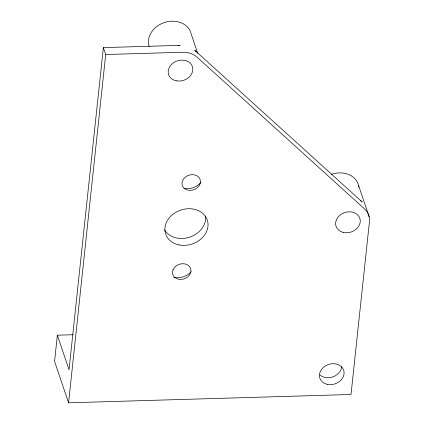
<?xml version="1.0" encoding="UTF-8"?>
<svg xmlns="http://www.w3.org/2000/svg" width="424" height="424" viewBox="0 0 424 424"><rect width="100%" height="100%" fill="white"/><g stroke="black" fill="none" stroke-linecap="round" stroke-linejoin="round"><path stroke-width="0.64" d="M73.198 334.732L57.357 335.193L54.564 361.381L68.582 402.8L351.019 394.49L369.436 221.657A21.963 17.882 -18.7 0 0 364.523 208.884L197.07 57.187A21.963 17.882 -18.7 0 0 182.447 52.263L105.698 54.521L103.361 47.62L180.11 45.363A21.963 17.882 -18.7 0 0 178.234 45.485M103.361 47.62L69.038 369.712L57.357 335.193M68.582 402.8L105.698 54.521M358.693 185.871L369.209 216.934M197.743 53.382L191.24 34.174A21.963 17.882 -18.7 0 0 165.265 22.271A21.963 17.882 -18.7 0 0 149.179 46.576M200.907 182.468A15.688 12.773 -18.7 0 1 184.138 188.494M191.224 271.726A15.688 12.773 -18.7 0 1 173.771 277.36M205.651 216.526A21.963 17.882 -18.7 0 1 189.528 237.186A21.963 17.882 -18.7 0 1 164.538 229.856M196.392 52.03A21.963 17.882 -18.7 0 0 194.733 50.281L362.186 201.978A21.963 17.882 -18.7 0 0 360.241 200.462M331.314 174.423A21.963 17.882 -18.7 0 1 358.889 187.026M341.702 366.908A12.55 10.218 -18.7 0 1 333.094 376.809A12.55 10.218 -18.7 0 1 319.95 374.933M173.04 269.791L172.51 271.832A9.413 7.664 -18.7 0 0 180.884 279.416A9.413 7.664 -18.7 0 0 190.933 271.291L190.832 269.267A9.413 7.664 -18.7 0 0 182.559 263.707A9.413 7.664 -18.7 0 0 173.04 269.791M200.419 182.256L199.889 184.297A9.413 7.664 -18.7 0 1 190.371 190.381A9.413 7.664 -18.7 0 1 182.097 184.822L181.997 182.797A9.413 7.664 -18.7 0 1 192.046 174.672A9.413 7.664 -18.7 0 1 200.419 182.256M179.018 244.913A21.963 17.882 -18.7 0 0 207.728 221.688A21.963 17.882 -18.7 0 0 172.648 214.528A21.963 17.882 -18.7 0 0 179.018 244.913M176.236 80.804A12.55 10.218 -18.7 0 0 192.644 67.533A12.55 10.218 -18.7 0 0 172.6 63.441A12.55 10.218 -18.7 0 0 176.236 80.804M343.689 232.5A12.55 10.218 -18.7 0 0 360.098 219.229A12.55 10.218 -18.7 0 0 340.053 215.143A12.55 10.218 -18.7 0 0 343.689 232.5M327.503 384.382A12.55 10.218 -18.7 0 0 343.912 371.111A12.55 10.218 -18.7 0 0 323.867 367.02A12.55 10.218 -18.7 0 0 327.503 384.382"/></g></svg>
